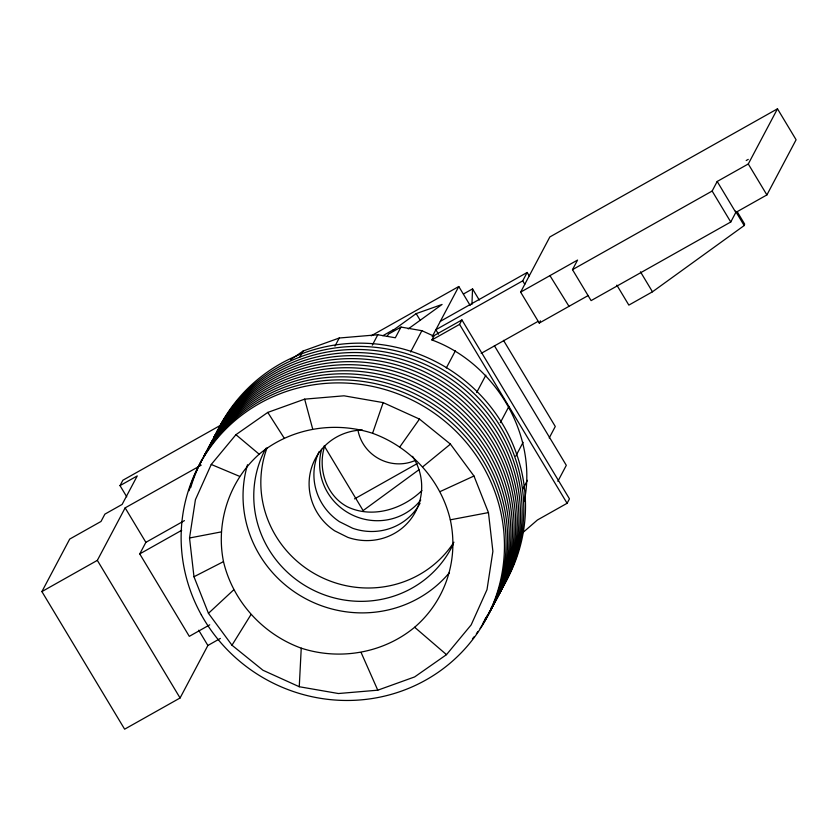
<?xml version="1.0" encoding="UTF-8"?>
<svg xmlns="http://www.w3.org/2000/svg" width="838" height="838" viewBox="0 0 838 838"><rect width="100%" height="100%" fill="white"/><g stroke="black" fill="none" stroke-linecap="round" stroke-linejoin="round"><path stroke-width="1.26" d="M471.93 304.414L472.548 288.89L463.477 293.991M299.26 686.731L262.954 670.253L231.979 645.208L208.453 613.322L193.976 576.754L189.524 537.996L195.422 499.699L211.249 464.462L235.928 434.692L267.783 412.411L304.644 399.15L343.999 395.808L383.165 402.607L419.471 419.084L450.435 444.119L473.973 476.015L488.449 512.584L492.891 551.341L487.004 589.638L471.176 624.876L446.497 654.646L414.632 676.926L377.77 690.187L338.426 693.529L299.26 686.731L301.24 648.162C262.891 634.251 232.912 601.443 223.495 561.628C215.607 522.441 229.245 480.792 259.172 454.196C290.472 428.239 334.069 420.77 372.575 433.288C410.924 447.199 440.893 480.006 450.31 519.822A116.775 113.099 27.9 0 1 414.642 627.253C383.343 653.211 339.736 660.679 301.24 648.162M524.19 501.585C538.101 434.922 495.195 363.179 431.905 339.945L433.916 336.153L421.891 330.696L401.004 327.071L388.423 334.132L387.292 336.279M324.746 445.889C317.382 468.264 325.992 495.436 347.33 506.781C372.491 518.848 402.68 509.221 421.912 490.586M616.841 285.13L628.846 305.105L652.467 291.802L744.175 225.548L744.647 224.092L737.314 211.888M372.575 433.288L383.165 402.607M557.867 481.305L566.31 465.331L494.399 345.738M572.49 269.658L712.143 191.043L717.192 181.469L748.282 163.976L777.486 108.814L796.1 139.768L766.896 194.929L735.806 212.433L730.757 222.007L591.104 300.612L572.49 269.658L577.56 260.073L520.639 292.116L539.253 323.07L588.255 295.5M220.352 638.441L207.876 645.48L180.076 697.981L124.632 729.186L41.9 591.586L69.701 539.085L101 521.466L104.886 514.134L122.128 504.424L137.254 475.921L120.012 485.621L126.737 496.808M120.012 485.621L122.861 480.247L221.693 424.625M41.9 591.586L97.344 560.371L125.145 507.87L201.204 465.153M209.72 624.844L189.304 636.346L139.747 553.908L145.875 542.343L184.444 520.628M300.046 356.81L303.105 351.028L339.243 338.018L377.823 334.739L395.327 337.777L401.004 327.071M334.959 346.115L339.243 338.018M372.313 345.151L377.823 334.739M410.62 351.991L421.891 330.696M470.202 305.503L458.784 286.512L432.219 336.656L461.927 319.938L569.463 498.851L567.096 503.292L537.43 519.989L520.838 534.361M446.298 367.976L455.474 350.651M438.484 334.215L435.886 329.711L522.723 280.845L527.154 272.465L529.228 275.901M520.639 292.116L549.854 236.945L777.486 108.814M476.665 392.53L485.841 375.194M539.253 323.07L540.437 320.839M500.338 422.635L508.907 406.461M515.758 456.176L523.101 442.317M549.215 437.96L555.28 426.49L503.491 340.343M522.566 489.549L527.458 480.31M431.905 339.945L459.559 324.379L461.927 319.938M231.979 645.208L250.834 614.82M399.925 446.759L419.471 419.084M208.453 613.322L233.645 589.9M422.97 466.63L450.435 444.119M418.969 469.73L363.116 510.583L324.17 445.806M408.232 328.915L442.076 304.456L416.182 313.611L392.792 330.507L393.095 329.942L382.84 335.713M290.608 359.753L303.105 351.028M746.208 160.529L748.25 159.377M354.526 498.882L417.146 463.624M371.15 335.839L458.784 286.512M440.327 321.342L527.154 272.465M481.18 353.374L537.986 321.404M139.747 553.908L181.72 530.286M193.976 576.754L223.495 561.628M440.16 491.55L473.973 476.015M189.524 537.996L221.075 531.941M450.31 519.822L488.449 512.584M211.249 464.462L239.542 476.33M235.928 434.692L259.172 454.196M414.642 627.253L446.497 654.646M267.783 412.411L284.092 437.97M549.938 275.629L568.992 306.331M416.182 313.611L420.226 320.336M748.282 163.976L766.896 194.929M735.502 211.124L744.175 225.548M717.192 181.469L735.806 212.433M712.143 191.043L730.757 222.007M640.462 271.826L652.467 291.802M522.723 280.845L524.787 284.281M472.548 288.89L479.273 300.077M459.559 324.379L567.096 503.292M125.145 507.87L145.875 542.343M198.711 630.228L207.876 645.48M97.344 560.371L180.076 697.981M361.199 652.708L377.77 690.187M304.644 399.15L312.616 428.742M412.558 456.333A56.691 54.91 27.9 0 1 410.044 520.126A56.691 54.91 27.9 0 1 347.864 537.378L334.613 530.789A56.691 54.91 27.9 0 1 311.013 469.573A56.691 54.91 27.9 0 1 362.341 430.02M420.068 503.177A56.691 54.91 27.9 0 1 352.683 528.275L339.432 521.686A56.691 54.91 27.9 0 1 319.163 451.546M453.934 542.196A105.274 101.974 27.9 0 1 319.446 576.335A105.274 101.974 27.9 0 1 267.133 447.639M449.44 572.626A116.775 113.099 27.9 0 1 305.692 598.72A116.775 113.099 27.9 0 1 247.514 464.744M453.107 544.449A105.274 101.974 27.9 0 1 311.841 589.407A105.274 101.974 27.9 0 1 265.856 448.33M420.76 500.014A56.691 54.91 27.9 0 1 350.965 514.323A56.691 54.91 27.9 0 1 321.656 449.304M414.967 460.565A40.832 39.554 27.9 0 1 357.899 429.894M189.042 490.722A162.761 157.649 27.9 0 1 411.395 395.924A162.761 157.649 27.9 0 1 480.111 628.416M477.922 631.601A162.761 157.649 27.9 0 1 476.403 633.696M474.067 636.796A162.761 157.649 27.9 0 1 472.464 638.839M214.036 437.048A162.761 157.649 27.9 0 1 437.687 374.785A162.761 157.649 27.9 0 1 495.981 598.95M218.498 428.595A162.761 157.649 27.9 0 1 442.674 369.631A162.761 157.649 27.9 0 1 498.547 593.87M207.814 448.791A162.761 157.649 27.9 0 1 430.24 390.309A162.761 157.649 27.9 0 1 489.319 611.97M211.029 442.726A162.761 157.649 27.9 0 1 434.597 384.904A162.761 157.649 27.9 0 1 491.162 608.063M213.889 437.436A162.761 157.649 27.9 0 1 437.342 382.547A162.761 157.649 27.9 0 1 492.765 605.026M220.205 425.369A162.761 157.649 27.9 0 1 443.805 366.07A162.761 157.649 27.9 0 1 500.956 589.575M203.613 456.773A162.761 157.649 27.9 0 1 427.694 400.753A162.761 157.649 27.9 0 1 482.426 624.31M190.655 487.685A162.761 157.649 27.9 0 1 197.82 468.337M198.899 465.98A162.761 157.649 27.9 0 1 202.377 459.035M209.416 445.764A162.761 157.649 27.9 0 1 431.842 387.271A162.761 157.649 27.9 0 1 490.921 608.943M203.383 457.139A162.761 157.649 27.9 0 1 428.155 397.034A162.761 157.649 27.9 0 1 483.327 622.341M199.957 464.126A162.761 157.649 27.9 0 1 202.209 459.444M213.596 437.845A162.761 157.649 27.9 0 1 437.206 378.546A162.761 157.649 27.9 0 1 494.347 602.051M216.864 431.675A162.761 157.649 27.9 0 1 440.474 372.376A162.761 157.649 27.9 0 1 497.615 595.87M204.399 455.254A162.761 157.649 27.9 0 1 429.192 393.661A162.761 157.649 27.9 0 1 484.93 619.313M201.329 614.841A162.761 157.649 27.9 0 0 481.284 627.149A162.761 157.649 27.9 0 0 345.769 383.05A162.761 157.649 27.9 0 0 201.329 614.841"/></g></svg>
